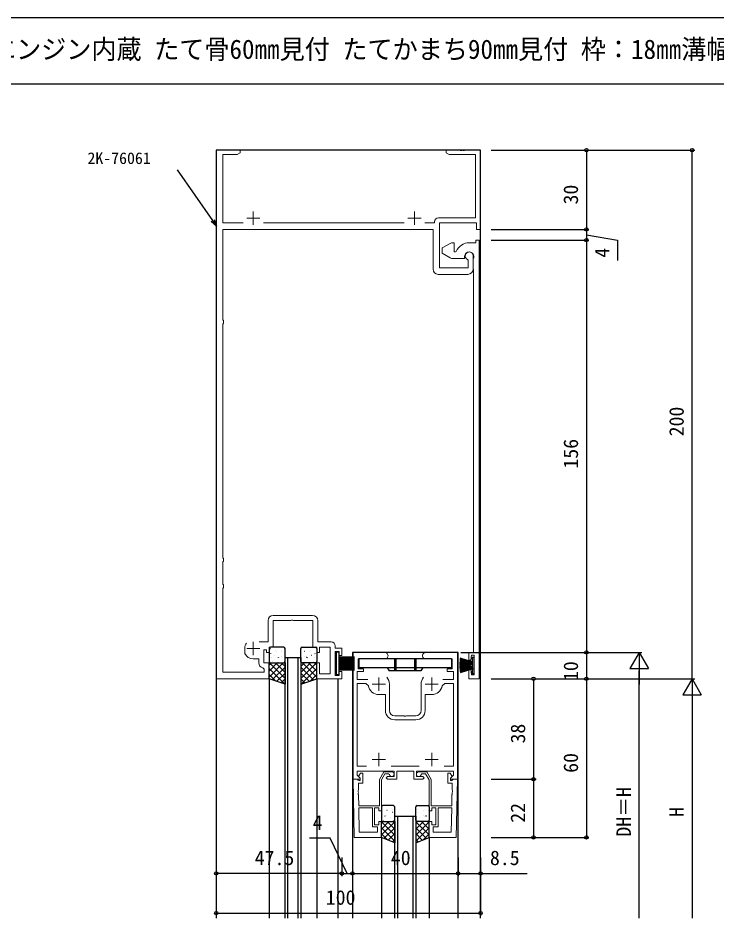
# Model space of a CAD drawing. Units: millimetres, scale not verified. Extents: x -437 to 438, y -681 to 679.
# Drawn here: x -151.1 to 113.4, y 303.3 to 643.8 of the extents above; entities that cross this region are included whole.
import ezdxf
from ezdxf.enums import TextEntityAlignment as Align

# ---------------------------------------------------------------- set-up
doc = ezdxf.new("R2010")
doc.units = ezdxf.units.MM
doc.header["$LTSCALE"] = 4
for name, color, linetype in [('0-1_USER1', 3, 'Continuous'), ('0-3_YKK_12', 2, 'Continuous'), ('0-4_YKK_13', 4, 'Continuous'), ('0-6_YKK_D', 6, 'Continuous'), ('0-7_YKK_ZWAK', 7, 'Continuous')]:
    doc.layers.add(name, color=color, linetype=linetype)
doc.layers.add('0-2_YKK_11', color=7, linetype='Continuous', lineweight=18)
doc.styles.add('ＭＳ ゴシック', font='')
doc.styles.get('ＭＳ ゴシック').set_extended_font_data('MS Gothic')

msp = doc.modelspace()

# ---------------------------------------------------------------- linework, layer by layer
at = {"layer": '0-2_YKK_11', "color": 2}
for p, q in [((-62.061, 565.6), (-62.061, 570.6)), ((-1.061, 565.6), (-1.061, 570.6)), ((-59.561, 568.1), (-64.561, 568.1)), ((1.439, 568.1), (-3.561, 568.1)), ((-59.561, 405.3), (-64.561, 405.3)), ((-62.061, 402.8), (-62.061, 407.8)), ((-12.061, 391.795), (-17.061, 391.795)), ((-14.561, 389.295), (-14.561, 394.295)), ((7.939, 391.795), (2.939, 391.795)), ((5.439, 389.295), (5.439, 394.295)), ((-14.561, 360.795), (-14.561, 365.795)), ((5.439, 360.795), (5.439, 365.795)), ((-12.061, 363.295), (-17.061, 363.295)), ((7.939, 363.295), (2.939, 363.295))]:
    msp.add_line(p, q, dxfattribs=at)
at = {"layer": '0-2_YKK_11'}
for p, q in [((-4.949, 566.3), (-58.172, 566.3)), ((21.139, 548.8), (21.139, 553.8)), ((7.939, 546.8), (19.139, 546.8)), ((-39.631, 417.8), (-54.491, 417.8)), ((-10.561, 391.795), (-10.561, 381.795)), ((1.439, 381.795), (1.439, 391.795)), ((-8.561, 378.295), (-0.561, 378.295)), ((0.722, 360.795), (-9.843, 360.795)), ((-21.98, 335.725), (-22.142, 344.995)), ((13.021, 344.995), (12.859, 335.725))]:
    msp.add_line(p, q, dxfattribs=at)
for points in [[(-76.061, 593.8), (-76.061, 393.8), (-56.061, 393.8), (-56.061, 399.8), (-58.061, 399.8), (-58.061, 404.8), (-57.061, 404.8), (-57.061, 403.8), (-56.061, 403.8), (-56.061, 405.8), (-54.561, 405.8), (-54.561, 415.87), (-47.819, 415.87), (-47.636, 415.99), (-47.086, 415.99), (-46.902, 415.87), (-39.561, 415.87), (-39.561, 405.8), (-38.061, 405.8), (-38.061, 403.8), (-37.061, 403.8), (-37.061, 405.8), (-32.991, 405.8), (-32.991, 395.73), (-37.061, 395.73), (-37.061, 399.8), (-38.061, 399.8), (-38.061, 393.8), (-28.561, 393.8), (-28.561, 396.6), (-29.561, 396.6), (-29.561, 395.1), (-31.061, 395.1), (-31.061, 404.1), (-29.561, 404.1), (-29.561, 402.6), (-28.561, 402.6), (-28.561, 405.4), (-31.061, 405.4), (-31.061, 406.23)], [(-65.949, 566.3), (-73.561, 566.3), (-73.561, 592.17), (-68.152, 592.17), (-67.061, 592.8), (-67.061, 593.8), (-76.061, 593.8)], [(19.031, 552.429), (19.209, 552.155), (19.209, 549.3), (8.439, 549.3), (8.439, 566.3), (22.439, 566.3), (22.439, 563.8), (23.939, 563.8), (23.939, 593.8), (17.898, 593.8), (17.714, 593.68), (17.164, 593.68), (16.981, 593.8), (16.898, 593.8), (16.714, 593.68), (16.164, 593.68), (15.981, 593.8), (10.939, 593.8), (10.939, 592.8), (12.031, 592.17), (22.009, 592.17), (22.009, 568.23), (8.009, 568.23)], [(6.509, 566.73), (6.509, 566.3), (2.828, 566.3)], [(-58.391, 397.91), (-57.991, 397.421), (-57.991, 396.3), (-73.561, 396.3), (-73.561, 428.006), (-73.298, 428.304), (-73.298, 429.296), (-73.561, 429.594), (-73.561, 438.006), (-73.298, 438.304), (-73.298, 439.296), (-73.561, 439.594), (-73.561, 528.006), (-73.298, 528.304), (-73.298, 529.296), (-73.561, 529.594), (-73.561, 563.8), (5.939, 563.8), (5.939, 548.8)], [(12.438, 553.064), (9.438, 554.796), (9.438, 556.796), (12.438, 558.529)], [(13.438, 558.796), (13.938, 558.796), (13.938, 555.296), (14.447, 555.296), (14.725, 555.484)], [(23.438, 559.796), (23.438, 393.796), (19.438, 393.796), (19.438, 397.296), (20.238, 397.296), (20.438, 395.296), (21.508, 395.296), (21.508, 402.796), (20.438, 402.796), (20.238, 400.796), (19.438, 400.796), (19.438, 403.796), (21.238, 403.796), (21.238, 548.543), (21.198, 548.693), (21.193, 548.701), (21.183, 548.719), (21.179, 548.727), (21.138, 548.877), (21.138, 552.415), (21.181, 552.569)], [(19.638, 558.796), (22.138, 558.796), (22.138, 559.796), (23.438, 559.796)], [(17.838, 553.496), (17.838, 552.796), (13.438, 552.796)], [(-56.491, 415.8), (-56.491, 407.73), (-59.866, 407.73)], [(-32.561, 407.73), (-37.631, 407.73), (-37.631, 415.8)], [(-65.261, 405.3), (-65.261, 403.447), (-65.232, 403.32)], [(3.189, 403.795), (15.139, 403.795), (15.139, 355.795), (12.664, 355.795), (12.503, 356.183), (13.639, 357.319), (13.639, 358.795), (-0.361, 358.795), (-0.361, 356.795), (2.139, 356.795), (2.639, 356.295), (2.139, 355.795), (-1.361, 355.795), (-1.361, 358.795), (-7.761, 358.795), (-7.761, 355.795), (-11.261, 355.795), (-11.761, 356.295), (-11.261, 356.795), (-8.761, 356.795), (-8.761, 358.795), (-22.761, 358.795), (-22.761, 357.319), (-21.624, 356.183), (-21.785, 355.795), (-24.261, 355.795), (-24.261, 403.795), (-12.311, 403.795)], [(-62.061, 401.3), (-59.991, 401.3), (-59.991, 399.87)], [(-12.311, 401.295), (-22.361, 401.295), (-22.361, 397.595), (-20.361, 397.595), (-20.361, 396.595), (-22.761, 396.595), (-22.761, 393.495), (-18.769, 393.495)], [(9.648, 393.495), (13.639, 393.495), (13.639, 396.595), (11.239, 396.595), (11.239, 397.595), (13.239, 397.595), (13.239, 401.295), (3.189, 401.295)], [(-19.278, 360.795), (-22.761, 360.795), (-22.761, 391.995), (-19.496, 391.995), (-18.509, 391.155)], [(9.388, 391.155), (10.375, 391.995), (13.639, 391.995), (13.639, 360.795), (10.157, 360.795), (13.639, 360.795)], [(-14.561, 387.795), (-12.061, 387.795), (-12.061, 381.795)], [(2.939, 381.795), (2.939, 387.795), (5.439, 387.795)], [(-8.561, 379.795), (-5.019, 379.795), (-4.836, 379.675), (-4.286, 379.675), (-4.102, 379.795), (-0.561, 379.795)], [(-9.661, 358.595), (-12.722, 358.595), (-14.361, 355.758), (-14.361, 345.795), (-22.156, 345.795), (-22.226, 349.837), (-22.349, 350.018), (-22.359, 350.568), (-22.242, 350.753), (-22.244, 350.837), (-22.367, 351.018), (-22.377, 351.568), (-22.26, 351.753), (-22.304, 354.295), (-20.661, 354.295), (-20.661, 358.095), (-21.561, 358.095), (-22.161, 357.056), (-22.161, 356.745), (-21.661, 356.245), (-21.661, 355.295), (-22.131, 355.295), (-22.331, 355.495), (-22.631, 355.795), (-24.261, 355.795)], [(-24.261, 355.795), (-23.877, 333.795), (-13.561, 333.795), (-13.561, 339.795), (-14.561, 339.795), (-14.561, 338.595), (-16.161, 338.595), (-16.161, 344.995), (-14.561, 344.995), (-14.561, 343.795), (-13.561, 343.795), (-13.561, 355.543), (-12.261, 357.795), (-10.844, 357.795), (-10.548, 357.545)], [(0.539, 358.595), (3.601, 358.595), (5.239, 355.758), (5.239, 345.795), (13.035, 345.795), (13.105, 349.837), (13.228, 350.018), (13.238, 350.568), (13.121, 350.753), (13.123, 350.837), (13.246, 351.018), (13.255, 351.568), (13.139, 351.753), (13.183, 354.295), (11.539, 354.295), (11.539, 358.095), (12.439, 358.095), (13.039, 357.056), (13.039, 356.745), (12.539, 356.245), (12.539, 355.295), (13.01, 355.295), (13.21, 355.495), (13.51, 355.795), (15.139, 355.795)], [(15.139, 355.795), (14.755, 333.795), (4.439, 333.795), (4.439, 339.795), (5.439, 339.795), (5.439, 338.595), (7.039, 338.595), (7.039, 344.995), (5.439, 344.995), (5.439, 343.795), (4.439, 343.795), (4.439, 355.543), (3.139, 357.795), (1.723, 357.795), (1.427, 357.545)]]:
    msp.add_lwpolyline(points, dxfattribs=at)
for points in [[(-21.98, 335.725), (-22.142, 344.995), (-16.961, 344.995), (-16.961, 337.795), (-15.061, 337.795), (-15.061, 335.725)], [(13.021, 344.995), (7.839, 344.995), (7.839, 337.795), (5.939, 337.795), (5.939, 335.725), (12.859, 335.725)]]:
    msp.add_lwpolyline(points, close=True, dxfattribs=at)
for centre, radius, start, end in [((8.009, 566.73), 1.5, 90.00001, 179.99999), ((13.438, 556.796), 2, 89.99998, 120), ((19.638, 553.496), 5.3, 89.99999, 157.9757), ((19.638, 553.496), 1.8, 328.99728, 179.99999), ((19.639, 553.8), 1.5, 0.00002, 246.07405), ((13.438, 554.796), 2, 240, 270.00002), ((7.939, 548.8), 2, 180.00001, 269.99999), ((19.139, 548.8), 2, 270.00001, 359.99999), ((-54.491, 415.8), 2, 90.00001, 179.99999), ((-39.631, 415.8), 2, 0.00001, 89.99999), ((-62.061, 405.3), 3.2, 141.63348, 179.99999), ((-32.561, 406.23), 1.5, 0.00001, 89.99999), ((-62.061, 404.8), 3.5, 205.00785, 270), ((-12.311, 402.545), 1.25, 269.99999, 90.00001), ((3.189, 402.545), 1.25, 89.99999, 270.00001), ((-57.991, 399.87), 2, 180.00001, 258.46303), ((-14.561, 391.795), 4, 359.99998, 40.4398), ((5.439, 391.795), 4, 139.5602, 180.00002), ((-14.561, 391.795), 4, 189.20689, 270.00001), ((5.439, 391.795), 4, 269.99999, 350.79311), ((-8.561, 381.795), 3.5, 180.00001, 269.99999), ((-8.561, 381.795), 2, 180.00001, 269.99999), ((-0.561, 381.795), 3.5, 270.00001, 359.99999), ((-0.561, 381.795), 2, 270.00001, 359.99999), ((-9.661, 357.695), 0.9, 189.59406, 90), ((0.539, 357.695), 0.9, 90, 350.40594)]:
    msp.add_arc(centre, radius, start, end, dxfattribs=at)
at = {"layer": '0-3_YKK_12'}
for p, q in [((23.939, 593.8), (-76.061, 593.8)), ((-76.061, 593.8), (-76.061, 303.3)), ((23.939, 303.3), (23.939, 593.8)), ((-49.061, 401.801), (-49.061, 303.3)), ((-45.061, 303.3), (-45.061, 401.801)), ((-24.561, 403.795), (-24.561, 303.3)), ((15.439, 403.795), (-24.561, 403.795)), ((15.439, 303.3), (15.439, 403.795)), ((-56.061, 393.8), (-56.061, 303.3)), ((-38.061, 393.8), (-38.061, 303.3)), ((-30.061, 393.8), (-30.061, 303.3)), ((-7.561, 341.8), (-7.561, 303.3)), ((-1.561, 303.3), (-1.561, 341.8)), ((-13.561, 333.995), (-13.561, 303.3)), ((4.439, 333.995), (4.439, 303.3))]:
    msp.add_line(p, q, dxfattribs=at)
for points in [[(-50.061, 303.3), (-50.061, 401.801), (-44.061, 401.801), (-44.061, 303.3)], [(-8.561, 303.3), (-8.561, 341.8), (-0.561, 341.8), (-0.561, 303.3)]]:
    msp.add_lwpolyline(points, dxfattribs=at)
at = {"layer": '0-4_YKK_13'}
for p, q in [((-56.061, 405.3), (-56.061, 400.3)), ((-55.616, 405.236), (-55.573, 405.26)), ((-50.561, 405.8), (-55.561, 405.8)), ((-50.061, 400.3), (-50.061, 405.3)), ((-44.061, 400.3), (-44.061, 405.3)), ((-43.561, 405.8), (-38.561, 405.8)), ((-38.505, 405.236), (-38.549, 405.26)), ((-38.061, 405.3), (-38.061, 400.3)), ((-55.424, 403.292), (-55.378, 403.38)), ((-55.253, 401.877), (-55.246, 401.885)), ((-54.183, 402.612), (-54.139, 402.636)), ((-53.592, 404.502), (-53.548, 404.526)), ((-53.278, 404.082), (-53.271, 404.09)), ((-52.535, 401.767), (-52.488, 401.855)), ((-52.158, 401.878), (-52.114, 401.902)), ((-51.515, 404.07), (-51.471, 404.094)), ((-51.492, 402.062), (-51.485, 402.07)), ((-42.606, 404.07), (-42.65, 404.094)), ((-42.629, 402.062), (-42.636, 402.07)), ((-41.963, 401.878), (-42.007, 401.902)), ((-41.586, 401.767), (-41.633, 401.855)), ((-40.843, 404.082), (-40.85, 404.09)), ((-40.53, 404.502), (-40.573, 404.526)), ((-39.938, 402.612), (-39.982, 402.636)), ((-38.868, 401.877), (-38.875, 401.885)), ((-38.697, 403.292), (-38.743, 403.38)), ((-29.561, 402.147), (-23.761, 402.147)), ((-56.061, 398.956), (-55.216, 399.8)), ((-56.061, 396.711), (-52.971, 399.8)), ((-56.061, 394.466), (-50.726, 399.8)), ((-50.061, 393.898), (-55.962, 399.8)), ((-55.561, 399.8), (-50.561, 399.8)), ((-54.826, 400.421), (-54.782, 400.445)), ((-50.061, 396.143), (-53.717, 399.8)), ((-53.433, 399.895), (-53.427, 399.902)), ((-52.749, 399.988), (-52.706, 400.012)), ((-50.061, 398.388), (-51.472, 399.8)), ((-50.082, 401.446), (-50.061, 401.457)), ((-44.04, 401.446), (-44.061, 401.457)), ((-44.061, 398.388), (-42.649, 399.8)), ((-44.061, 396.143), (-40.404, 399.8)), ((-44.061, 393.898), (-38.159, 399.8)), ((-38.561, 399.8), (-43.561, 399.8)), ((-38.061, 394.466), (-43.395, 399.8)), ((-41.372, 399.988), (-41.416, 400.012)), ((-38.061, 396.711), (-41.15, 399.8)), ((-40.688, 399.895), (-40.694, 399.902)), ((-39.295, 400.421), (-39.339, 400.445)), ((-38.061, 398.956), (-38.905, 399.8)), ((-29.561, 401.647), (-23.761, 401.647)), ((-29.561, 401.147), (-23.761, 401.147)), ((-29.561, 400.647), (-23.761, 400.647)), ((-29.561, 400.147), (-23.761, 400.147)), ((-29.561, 399.647), (-23.761, 399.647)), ((-29.561, 399.147), (-23.761, 399.147)), ((-29.561, 398.647), (-23.761, 398.647)), ((12.888, 401.295), (-22.112, 401.295)), ((-22.112, 401.295), (-22.112, 398.095)), ((-8.612, 401.295), (-8.612, 396.795)), ((-8.112, 401.295), (-8.112, 396.795)), ((-1.112, 401.295), (-1.112, 396.795)), ((-0.612, 401.295), (-0.612, 396.795)), ((12.888, 401.295), (12.888, 398.095)), ((16.008, 399.446), (21.008, 399.446)), ((21.008, 399.546), (16.015, 399.808)), ((21.008, 399.346), (16.015, 399.085)), ((21.008, 398.246), (16.015, 398.508)), ((21.008, 399.646), (16.036, 400.169)), ((21.008, 399.246), (16.036, 398.724)), ((21.008, 398.346), (16.036, 398.869)), ((21.008, 399.746), (16.07, 400.529)), ((21.008, 398.446), (16.07, 399.229)), ((21.008, 399.146), (16.07, 398.364)), ((21.008, 399.846), (16.118, 400.886)), ((21.008, 399.946), (16.179, 401.241)), ((21.008, 400.046), (16.253, 401.592)), ((20.708, 399.099), (20.708, 398.494)), ((-50.281, 391.873), (-56.061, 397.653)), ((-53.649, 392.996), (-56.061, 395.408)), ((-54.876, 393.405), (-50.061, 398.221)), ((-53.192, 392.844), (-50.061, 395.976)), ((-39.245, 393.405), (-44.061, 398.221)), ((-40.929, 392.844), (-44.061, 395.976)), ((-43.84, 391.873), (-38.061, 397.653)), ((-40.473, 392.996), (-38.061, 395.408)), ((-29.561, 398.147), (-23.761, 398.147)), ((-29.561, 397.647), (-23.761, 397.647)), ((-29.561, 397.147), (-23.761, 397.147)), ((-22.112, 398.095), (12.888, 398.095)), ((-11.363, 398.095), (-10.612, 396.795)), ((1.388, 396.795), (-10.612, 396.795)), ((2.138, 398.095), (1.388, 396.795)), ((16.008, 398.146), (21.008, 398.146)), ((21.008, 398.046), (16.015, 397.785)), ((21.008, 397.946), (16.036, 397.424)), ((21.008, 397.846), (16.07, 397.064)), ((21.008, 397.746), (16.118, 396.707)), ((21.008, 397.646), (16.179, 396.352)), ((21.008, 397.546), (16.253, 396.001)), ((20.708, 397.449), (20.708, 395.796)), ((-51.508, 392.283), (-50.061, 393.73)), ((-42.613, 392.283), (-44.061, 393.73)), ((-13.561, 345.3), (-13.561, 340.3)), ((-13.561, 344.519), (-13.548, 344.526)), ((-13.278, 344.082), (-13.271, 344.09)), ((-9.061, 345.8), (-13.061, 345.8)), ((-11.515, 344.07), (-11.471, 344.094)), ((-9.283, 344.528), (-9.277, 344.535)), ((-8.847, 345.527), (-8.803, 345.551)), ((-8.561, 340.3), (-8.561, 345.3)), ((-0.561, 340.3), (-0.561, 345.3)), ((-0.274, 345.527), (-0.318, 345.551)), ((-0.061, 345.8), (3.939, 345.8)), ((0.162, 344.528), (0.156, 344.535)), ((2.394, 344.07), (2.35, 344.094)), ((4.157, 344.082), (4.15, 344.09)), ((4.439, 344.519), (4.427, 344.526)), ((4.439, 345.3), (4.439, 340.3)), ((-12.535, 341.767), (-12.488, 341.855)), ((-12.158, 341.878), (-12.114, 341.902)), ((-11.492, 342.062), (-11.485, 342.07)), ((-10.082, 341.446), (-10.038, 341.47)), ((-9.49, 343.336), (-9.446, 343.36)), ((0.369, 343.336), (0.325, 343.36)), ((0.96, 341.446), (0.917, 341.47)), ((2.371, 342.062), (2.364, 342.07)), ((3.037, 341.878), (2.993, 341.902)), ((3.414, 341.767), (3.367, 341.855)), ((-13.561, 339.211), (-12.971, 339.8)), ((-13.561, 336.966), (-10.726, 339.8)), ((-13.561, 334.721), (-8.561, 339.721)), ((-8.561, 334.643), (-13.561, 339.643)), ((-8.561, 332.398), (-13.561, 337.398)), ((-13.061, 339.8), (-9.061, 339.8)), ((-12.749, 339.988), (-12.706, 340.012)), ((-12.615, 333.422), (-8.561, 337.476)), ((-8.561, 336.888), (-11.472, 339.8)), ((-9.439, 340.34), (-9.432, 340.348)), ((-8.561, 339.133), (-9.227, 339.8)), ((-0.561, 339.133), (0.106, 339.8)), ((-0.561, 336.888), (2.351, 339.8)), ((4.439, 334.721), (-0.561, 339.721)), ((-0.561, 334.643), (4.439, 339.643)), ((3.493, 333.422), (-0.561, 337.476)), ((-0.561, 332.398), (4.439, 337.398)), ((3.939, 339.8), (-0.061, 339.8)), ((0.318, 340.34), (0.311, 340.348)), ((4.439, 336.966), (1.605, 339.8)), ((3.628, 339.988), (3.584, 340.012)), ((4.439, 339.211), (3.85, 339.8)), ((-11.305, 332.898), (-13.561, 335.153)), ((-11.011, 332.78), (-8.561, 335.23)), ((1.89, 332.78), (-0.561, 335.23)), ((2.184, 332.898), (4.439, 335.153)), ((-9.407, 332.139), (-8.561, 332.985)), ((0.286, 332.139), (-0.561, 332.985))]:
    msp.add_line(p, q, dxfattribs=at)
for points in [[(-30.761, 403.897), (-30.761, 395.397), (-29.561, 395.397), (-29.561, 403.897)], [(-50.061, 391.8), (-56.061, 393.8), (-56.061, 399.8), (-50.061, 399.8)], [(-44.061, 391.8), (-38.061, 393.8), (-38.061, 399.8), (-44.061, 399.8)], [(-8.561, 331.8), (-13.561, 333.8), (-13.561, 339.8), (-8.561, 339.8)], [(-0.561, 331.8), (4.439, 333.8), (4.439, 339.8), (-0.561, 339.8)]]:
    msp.add_lwpolyline(points, close=True, dxfattribs=at)
for points in [[(21.508, 401.796), (20.708, 401.796), (20.708, 400.144)], [(20.708, 395.796), (21.508, 395.796), (21.508, 401.796)]]:
    msp.add_lwpolyline(points, dxfattribs=at)
for centre, start, end in [((-55.561, 405.3), 90, 180), ((-50.561, 405.3), 0, 90), ((-43.561, 405.3), 90, 180), ((-38.561, 405.3), 0, 90), ((-55.561, 400.3), 180, 270), ((-50.561, 400.3), 270, 360), ((-43.561, 400.3), 180, 270), ((-38.561, 400.3), 270, 0), ((-13.061, 345.3), 90, 180), ((-9.061, 345.3), 0, 90), ((-0.061, 345.3), 90, 180), ((3.939, 345.3), 0, 90), ((-13.061, 340.3), 180, 270), ((-9.061, 340.3), 270, 0), ((-0.061, 340.3), 180, 270), ((3.939, 340.3), 270, 360)]:
    msp.add_arc(centre, 0.5, start, end, dxfattribs=at)
at = {"layer": '0-6_YKK_D'}
for p, q in [((27.939, 593.797), (64.942, 593.797)), ((52.116, 593.797), (104.939, 593.797)), ((63.942, 593.797), (63.942, 563.8)), ((103.939, 393.796), (103.939, 593.797)), ((27.939, 563.8), (64.942, 563.8)), ((28.939, 563.8), (64.942, 563.8)), ((63.942, 563.8), (63.942, 559.796)), ((27.939, 559.796), (64.942, 559.796)), ((27.939, 559.796), (64.942, 559.796)), ((63.942, 559.796), (63.942, 403.795)), ((16.439, 403.795), (84.939, 403.795)), ((27.939, 403.797), (64.942, 403.797)), ((27.939, 403.795), (64.942, 403.795)), ((63.942, 403.797), (63.942, 393.796)), ((83.939, 403.795), (80.439, 397.733)), ((83.939, 403.795), (87.439, 397.733)), ((83.939, 403.795), (83.939, 391.671)), ((80.439, 397.733), (87.439, 397.733)), ((83.939, 303.3), (83.939, 396.795)), ((27.939, 393.796), (64.942, 393.796)), ((27.939, 393.796), (44.942, 393.796)), ((27.939, 393.796), (64.942, 393.796)), ((43.942, 393.796), (43.942, 355.795)), ((51.116, 393.796), (104.939, 393.796)), ((52.116, 393.796), (104.939, 393.796)), ((63.942, 393.796), (63.942, 333.795)), ((103.939, 393.796), (100.439, 387.734)), ((103.939, 393.796), (107.439, 387.734)), ((103.939, 393.796), (103.939, 381.672)), ((-76.061, 389.167), (-76.061, 319.163)), ((100.439, 387.734), (107.439, 387.734)), ((103.939, 386.796), (103.939, 303.3)), ((27.939, 355.795), (44.942, 355.795)), ((27.939, 355.795), (44.942, 355.795)), ((43.942, 355.795), (43.942, 333.795)), ((-76.061, 353.165), (-76.061, 304.163)), ((27.939, 333.795), (44.942, 333.795)), ((27.939, 333.795), (64.942, 333.795)), ((-28.561, 326.163), (-28.561, 319.163)), ((-28.561, 326.163), (-28.561, 319.163)), ((-24.561, 326.163), (-24.561, 319.163)), ((-24.561, 326.163), (-24.561, 319.163)), ((15.439, 326.163), (15.439, 319.163)), ((15.439, 326.163), (15.439, 319.163)), ((23.939, 326.163), (23.939, 319.163)), ((23.939, 326.163), (23.939, 304.163)), ((-28.561, 320.163), (-76.061, 320.163)), ((-28.561, 320.163), (-24.561, 320.163)), ((-24.561, 320.163), (15.439, 320.163)), ((-76.061, 305.163), (23.939, 305.163))]:
    msp.add_line(p, q, dxfattribs=at)
for points in [[(-75.976, 565.051), (-77.423, 567.151), (-90.668, 586.371)], [(-76.86, 567.539), (-75.976, 565.051), (-77.985, 566.763)], [(63.942, 561.798), (75.773, 559.732), (75.773, 552.002)], [(-26.561, 320.163), (-33.002, 333.499), (-40.732, 333.499)], [(15.439, 320.163), (23.939, 320.163), (41.549, 320.163)]]:
    msp.add_lwpolyline(points, dxfattribs=at)
for centre in [(63.942, 593.797), (103.939, 593.797), (63.942, 563.8), (63.942, 563.8), (63.942, 559.796), (63.942, 559.796), (63.942, 403.797), (63.942, 403.795), (43.942, 393.796), (63.942, 393.796), (63.942, 393.796), (43.942, 355.795), (43.942, 355.795), (43.942, 333.795), (63.942, 333.795), (-76.061, 320.163), (-28.561, 320.163), (-28.561, 320.163), (-24.561, 320.163), (-24.561, 320.163), (15.439, 320.163), (15.439, 320.163), (23.939, 320.163), (-76.061, 305.163), (23.939, 305.163)]:
    msp.add_circle(centre, 0.637, dxfattribs=at)
at = {"layer": '0-7_YKK_ZWAK'}
for p, q in [((438.3, 643.8), (-436.7, 643.8)), ((438.3, 618.8), (-436.7, 618.8))]:
    msp.add_line(p, q, dxfattribs=at)

# ---------------------------------------------------------------- texts
at = {"layer": '0-1_USER1', "style": 'ＭＳ ゴシック', "width": 0.95}
msp.add_text(' エンジン内蔵 たて骨60㎜見付 たてかまち90㎜見付 枠：18㎜溝幅 障子：18㎜溝幅', height=7.331, dxfattribs=at).set_placement((-166.034, 626.13), align=Align.BOTTOM_LEFT)
at = {"layer": '0-6_YKK_D', "style": 'ＭＳ ゴシック'}
for s, height, p in [('2K-76061', 4.399, (-124.795, 587.246)), ('4', 5.499, (-39.615, 334.999)), ('47.5', 5.499, (-61.515, 321.663)), ('40', 5.499, (-10.015, 321.663)), ('8.5', 5.499, (27.478, 321.663)), ('100', 5.499, (-34.626, 306.663))]:
    msp.add_text(s, height=height, dxfattribs=at).set_placement(p, align=Align.BOTTOM_LEFT)
for s, p in [('30', (62.442, 573.259)), ('4', (74.273, 553.119)), ('200', (102.439, 485.53)), ('156', (62.442, 473.337)), ('10', (62.442, 392.958)), ('38', (42.442, 369.32)), ('60', (62.442, 358.235)), ('DH＝H', (82.439, 334.089)), ('22', (42.442, 339.341)), ('H', (102.439, 341.554))]:
    msp.add_text(s, height=5.499, rotation=90, dxfattribs=at).set_placement(p, align=Align.BOTTOM_LEFT)

doc.saveas('drawing.dxf')
